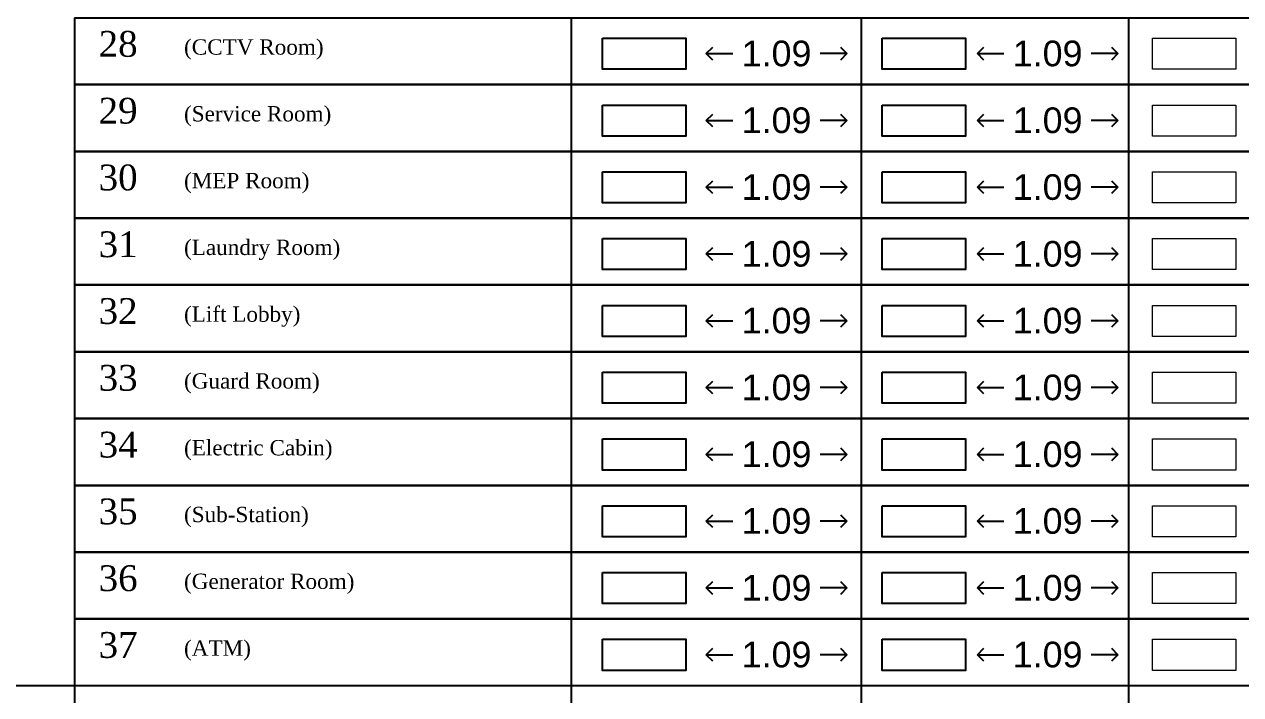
# Model space of a CAD drawing. Header units: millimetres. Extents: x -9481 to -9286, y 28706 to 28853.
# Drawn here: x -9462.12 to -9452.65, y 28755.59 to 28760.81 of the extents above; entities that cross this region are included whole.
import ezdxf

# ---------------------------------------------------------------- set-up
doc = ezdxf.new("R2010")
doc.units = ezdxf.units.MM
doc.header["$PDMODE"] = 34
doc.header["$PDSIZE"] = -15
doc.linetypes.add('CONTINULUS', pattern=[0])
doc.layers.add('BLK_1_FLR_1_REGULAR_ROOM_1', color=7, linetype='Continuous', plot=False)
doc.layers.add('BLK_1_FLR_2_REGULAR_ROOM_1', color=7, linetype='Continuous', lineweight=0)
doc.layers.add('PLAN', color=7, linetype='Continuous', lineweight=40)
doc.styles.add('Arial', font='arial.ttf', dxfattribs={"height": 0.2})
doc.styles.add('MtXpl_Georgia', font='georgiab.ttf')
doc.styles.add('style2', font='arial.ttf', dxfattribs={"height": 0.3})
doc.dimstyles.new('INT DIM', dxfattribs={"dimtxt": 0.3, "dimasz": 0.1, "dimexe": 0.18, "dimexo": 0.0625, "dimgap": 0.09, "dimtad": 0, "dimzin": 0, "dimdsep": 46, "dimtxsty": 'style2', "dimblk": 'OPEN90', "dimcen": 0.09, "dimse1": 1, "dimse2": 1, "dimclrd": 250, "dimclrt": 256, "dimadec": 0, "dimazin": 0, "dimtfac": 1, "dimtofl": 0, "dimtmove": 0, "dimatfit": 3, "dimfxl": 0, "dimtolj": 1, "dimtzin": 0, "dimlwd": -1, "dimarcsym": 0})

# ---------------------------------------------------------------- blocks, each defined once
blk = doc.blocks.new('_Open90')
at = {"layer": 'PLAN', "color": 0, "lineweight": -2}
for p, q in [((0, 0), (-1, 0)), ((-0.5, 0.5), (0, 0)), ((0, 0), (-0.5, -0.5))]:
    blk.add_line(p, q, dxfattribs=at)
blk = doc.blocks.new('*D128')
at = {"layer": 'BLK_1_FLR_1_REGULAR_ROOM_1', "color": 250}
for p, q in [((-9456.709144, 28760.5836), (-9456.601956, 28760.5836)), ((-9455.814168, 28760.5836), (-9455.921356, 28760.5836))]:
    blk.add_line(p, q, dxfattribs=at)
at = {"layer": 'Defpoints', "color": 0}
for p in [(-9456.809144, 28760.703674), (-9455.714168, 28760.703674), (-9455.714168, 28760.5836)]:
    blk.add_point(p, dxfattribs=at)
at = {"layer": 'BLK_1_FLR_1_REGULAR_ROOM_1', "color": 250, "xscale": 0.1, "yscale": 0.1, "zscale": 0.1, "rotation": 180}
blk.add_blockref('_Open90', (-9456.809144, 28760.5836), dxfattribs=at)
at = {"layer": 'BLK_1_FLR_1_REGULAR_ROOM_1', "color": 250, "xscale": 0.1, "yscale": 0.1, "zscale": 0.1}
blk.add_blockref('_Open90', (-9455.714168, 28760.5836), dxfattribs=at)
at = {"layer": 'BLK_1_FLR_1_REGULAR_ROOM_1', "linetype": 'CONTINULUS', "ltscale": 0.05, "insert": (-9456.261656, 28760.5836), "char_height": 0.2, "attachment_point": 5, "style": 'Arial'}
blk.add_mtext('\\A1;1.09', dxfattribs=at)
blk = doc.blocks.new('*D129')
at = {"layer": 'BLK_1_FLR_1_REGULAR_ROOM_1', "color": 250}
for p, q in [((-9454.597308, 28760.5836), (-9454.49012, 28760.5836)), ((-9453.702331, 28760.5836), (-9453.80952, 28760.5836))]:
    blk.add_line(p, q, dxfattribs=at)
at = {"layer": 'Defpoints', "color": 0}
for p in [(-9454.697308, 28760.703674), (-9453.602331, 28760.703674), (-9453.602331, 28760.5836)]:
    blk.add_point(p, dxfattribs=at)
at = {"layer": 'BLK_1_FLR_1_REGULAR_ROOM_1', "color": 250, "xscale": 0.1, "yscale": 0.1, "zscale": 0.1, "rotation": 180}
blk.add_blockref('_Open90', (-9454.697308, 28760.5836), dxfattribs=at)
at = {"layer": 'BLK_1_FLR_1_REGULAR_ROOM_1', "color": 250, "xscale": 0.1, "yscale": 0.1, "zscale": 0.1}
blk.add_blockref('_Open90', (-9453.602331, 28760.5836), dxfattribs=at)
at = {"layer": 'BLK_1_FLR_1_REGULAR_ROOM_1', "linetype": 'CONTINULUS', "ltscale": 0.05, "insert": (-9454.14982, 28760.5836), "char_height": 0.2, "attachment_point": 5, "style": 'Arial'}
blk.add_mtext('\\A1;1.09', dxfattribs=at)
blk = doc.blocks.new('*D135')
at = {"layer": 'BLK_1_FLR_1_REGULAR_ROOM_1', "color": 250}
for p, q in [((-9456.709144, 28760.062953), (-9456.601956, 28760.062953)), ((-9455.814168, 28760.062953), (-9455.921356, 28760.062953))]:
    blk.add_line(p, q, dxfattribs=at)
at = {"layer": 'Defpoints', "color": 0}
for p in [(-9456.809144, 28760.183027), (-9455.714168, 28760.183027), (-9455.714168, 28760.062953)]:
    blk.add_point(p, dxfattribs=at)
at = {"layer": 'BLK_1_FLR_1_REGULAR_ROOM_1', "color": 250, "xscale": 0.1, "yscale": 0.1, "zscale": 0.1, "rotation": 180}
blk.add_blockref('_Open90', (-9456.809144, 28760.062953), dxfattribs=at)
at = {"layer": 'BLK_1_FLR_1_REGULAR_ROOM_1', "color": 250, "xscale": 0.1, "yscale": 0.1, "zscale": 0.1}
blk.add_blockref('_Open90', (-9455.714168, 28760.062953), dxfattribs=at)
at = {"layer": 'BLK_1_FLR_1_REGULAR_ROOM_1', "linetype": 'CONTINULUS', "ltscale": 0.05, "insert": (-9456.261656, 28760.062953), "char_height": 0.2, "attachment_point": 5, "style": 'Arial'}
blk.add_mtext('\\A1;1.09', dxfattribs=at)
blk = doc.blocks.new('*D136')
at = {"layer": 'BLK_1_FLR_1_REGULAR_ROOM_1', "color": 250}
for p, q in [((-9454.597308, 28760.062953), (-9454.49012, 28760.062953)), ((-9453.702331, 28760.062953), (-9453.80952, 28760.062953))]:
    blk.add_line(p, q, dxfattribs=at)
at = {"layer": 'Defpoints', "color": 0}
for p in [(-9454.697308, 28760.183027), (-9453.602331, 28760.183027), (-9453.602331, 28760.062953)]:
    blk.add_point(p, dxfattribs=at)
at = {"layer": 'BLK_1_FLR_1_REGULAR_ROOM_1', "color": 250, "xscale": 0.1, "yscale": 0.1, "zscale": 0.1, "rotation": 180}
blk.add_blockref('_Open90', (-9454.697308, 28760.062953), dxfattribs=at)
at = {"layer": 'BLK_1_FLR_1_REGULAR_ROOM_1', "color": 250, "xscale": 0.1, "yscale": 0.1, "zscale": 0.1}
blk.add_blockref('_Open90', (-9453.602331, 28760.062953), dxfattribs=at)
at = {"layer": 'BLK_1_FLR_1_REGULAR_ROOM_1', "linetype": 'CONTINULUS', "ltscale": 0.05, "insert": (-9454.14982, 28760.062953), "char_height": 0.2, "attachment_point": 5, "style": 'Arial'}
blk.add_mtext('\\A1;1.09', dxfattribs=at)
blk = doc.blocks.new('*D142')
at = {"layer": 'BLK_1_FLR_1_REGULAR_ROOM_1', "color": 250}
for p, q in [((-9456.709144, 28759.542306), (-9456.601956, 28759.542306)), ((-9455.814168, 28759.542306), (-9455.921356, 28759.542306))]:
    blk.add_line(p, q, dxfattribs=at)
at = {"layer": 'Defpoints', "color": 0}
for p in [(-9456.809144, 28759.66238), (-9455.714168, 28759.66238), (-9455.714168, 28759.542306)]:
    blk.add_point(p, dxfattribs=at)
at = {"layer": 'BLK_1_FLR_1_REGULAR_ROOM_1', "color": 250, "xscale": 0.1, "yscale": 0.1, "zscale": 0.1, "rotation": 180}
blk.add_blockref('_Open90', (-9456.809144, 28759.542306), dxfattribs=at)
at = {"layer": 'BLK_1_FLR_1_REGULAR_ROOM_1', "color": 250, "xscale": 0.1, "yscale": 0.1, "zscale": 0.1}
blk.add_blockref('_Open90', (-9455.714168, 28759.542306), dxfattribs=at)
at = {"layer": 'BLK_1_FLR_1_REGULAR_ROOM_1', "linetype": 'CONTINULUS', "ltscale": 0.05, "insert": (-9456.261656, 28759.542306), "char_height": 0.2, "attachment_point": 5, "style": 'Arial'}
blk.add_mtext('\\A1;1.09', dxfattribs=at)
blk = doc.blocks.new('*D143')
at = {"layer": 'BLK_1_FLR_1_REGULAR_ROOM_1', "color": 250}
for p, q in [((-9454.597308, 28759.542306), (-9454.49012, 28759.542306)), ((-9453.702331, 28759.542306), (-9453.80952, 28759.542306))]:
    blk.add_line(p, q, dxfattribs=at)
at = {"layer": 'Defpoints', "color": 0}
for p in [(-9454.697308, 28759.66238), (-9453.602331, 28759.66238), (-9453.602331, 28759.542306)]:
    blk.add_point(p, dxfattribs=at)
at = {"layer": 'BLK_1_FLR_1_REGULAR_ROOM_1', "color": 250, "xscale": 0.1, "yscale": 0.1, "zscale": 0.1, "rotation": 180}
blk.add_blockref('_Open90', (-9454.697308, 28759.542306), dxfattribs=at)
at = {"layer": 'BLK_1_FLR_1_REGULAR_ROOM_1', "color": 250, "xscale": 0.1, "yscale": 0.1, "zscale": 0.1}
blk.add_blockref('_Open90', (-9453.602331, 28759.542306), dxfattribs=at)
at = {"layer": 'BLK_1_FLR_1_REGULAR_ROOM_1', "linetype": 'CONTINULUS', "ltscale": 0.05, "insert": (-9454.14982, 28759.542306), "char_height": 0.2, "attachment_point": 5, "style": 'Arial'}
blk.add_mtext('\\A1;1.09', dxfattribs=at)
blk = doc.blocks.new('*D149')
at = {"layer": 'BLK_1_FLR_1_REGULAR_ROOM_1', "color": 250}
for p, q in [((-9456.709144, 28759.021659), (-9456.601956, 28759.021659)), ((-9455.814168, 28759.021659), (-9455.921356, 28759.021659))]:
    blk.add_line(p, q, dxfattribs=at)
at = {"layer": 'Defpoints', "color": 0}
for p in [(-9456.809144, 28759.141734), (-9455.714168, 28759.141734), (-9455.714168, 28759.021659)]:
    blk.add_point(p, dxfattribs=at)
at = {"layer": 'BLK_1_FLR_1_REGULAR_ROOM_1', "color": 250, "xscale": 0.1, "yscale": 0.1, "zscale": 0.1, "rotation": 180}
blk.add_blockref('_Open90', (-9456.809144, 28759.021659), dxfattribs=at)
at = {"layer": 'BLK_1_FLR_1_REGULAR_ROOM_1', "color": 250, "xscale": 0.1, "yscale": 0.1, "zscale": 0.1}
blk.add_blockref('_Open90', (-9455.714168, 28759.021659), dxfattribs=at)
at = {"layer": 'BLK_1_FLR_1_REGULAR_ROOM_1', "linetype": 'CONTINULUS', "ltscale": 0.05, "insert": (-9456.261656, 28759.021659), "char_height": 0.2, "attachment_point": 5, "style": 'Arial'}
blk.add_mtext('\\A1;1.09', dxfattribs=at)
blk = doc.blocks.new('*D150')
at = {"layer": 'BLK_1_FLR_1_REGULAR_ROOM_1', "color": 250}
for p, q in [((-9454.597308, 28759.021659), (-9454.49012, 28759.021659)), ((-9453.702331, 28759.021659), (-9453.80952, 28759.021659))]:
    blk.add_line(p, q, dxfattribs=at)
at = {"layer": 'Defpoints', "color": 0}
for p in [(-9454.697308, 28759.141734), (-9453.602331, 28759.141734), (-9453.602331, 28759.021659)]:
    blk.add_point(p, dxfattribs=at)
at = {"layer": 'BLK_1_FLR_1_REGULAR_ROOM_1', "color": 250, "xscale": 0.1, "yscale": 0.1, "zscale": 0.1, "rotation": 180}
blk.add_blockref('_Open90', (-9454.697308, 28759.021659), dxfattribs=at)
at = {"layer": 'BLK_1_FLR_1_REGULAR_ROOM_1', "color": 250, "xscale": 0.1, "yscale": 0.1, "zscale": 0.1}
blk.add_blockref('_Open90', (-9453.602331, 28759.021659), dxfattribs=at)
at = {"layer": 'BLK_1_FLR_1_REGULAR_ROOM_1', "linetype": 'CONTINULUS', "ltscale": 0.05, "insert": (-9454.14982, 28759.021659), "char_height": 0.2, "attachment_point": 5, "style": 'Arial'}
blk.add_mtext('\\A1;1.09', dxfattribs=at)
blk = doc.blocks.new('*D156')
at = {"layer": 'BLK_1_FLR_1_REGULAR_ROOM_1', "color": 250}
for p, q in [((-9456.709144, 28758.501012), (-9456.601956, 28758.501012)), ((-9455.814168, 28758.501012), (-9455.921356, 28758.501012))]:
    blk.add_line(p, q, dxfattribs=at)
at = {"layer": 'Defpoints', "color": 0}
for p in [(-9456.809144, 28758.621087), (-9455.714168, 28758.621087), (-9455.714168, 28758.501012)]:
    blk.add_point(p, dxfattribs=at)
at = {"layer": 'BLK_1_FLR_1_REGULAR_ROOM_1', "color": 250, "xscale": 0.1, "yscale": 0.1, "zscale": 0.1, "rotation": 180}
blk.add_blockref('_Open90', (-9456.809144, 28758.501012), dxfattribs=at)
at = {"layer": 'BLK_1_FLR_1_REGULAR_ROOM_1', "color": 250, "xscale": 0.1, "yscale": 0.1, "zscale": 0.1}
blk.add_blockref('_Open90', (-9455.714168, 28758.501012), dxfattribs=at)
at = {"layer": 'BLK_1_FLR_1_REGULAR_ROOM_1', "linetype": 'CONTINULUS', "ltscale": 0.05, "insert": (-9456.261656, 28758.501012), "char_height": 0.2, "attachment_point": 5, "style": 'Arial'}
blk.add_mtext('\\A1;1.09', dxfattribs=at)
blk = doc.blocks.new('*D157')
at = {"layer": 'BLK_1_FLR_1_REGULAR_ROOM_1', "color": 250}
for p, q in [((-9454.597308, 28758.501012), (-9454.49012, 28758.501012)), ((-9453.702331, 28758.501012), (-9453.80952, 28758.501012))]:
    blk.add_line(p, q, dxfattribs=at)
at = {"layer": 'Defpoints', "color": 0}
for p in [(-9454.697308, 28758.621087), (-9453.602331, 28758.621087), (-9453.602331, 28758.501012)]:
    blk.add_point(p, dxfattribs=at)
at = {"layer": 'BLK_1_FLR_1_REGULAR_ROOM_1', "color": 250, "xscale": 0.1, "yscale": 0.1, "zscale": 0.1, "rotation": 180}
blk.add_blockref('_Open90', (-9454.697308, 28758.501012), dxfattribs=at)
at = {"layer": 'BLK_1_FLR_1_REGULAR_ROOM_1', "color": 250, "xscale": 0.1, "yscale": 0.1, "zscale": 0.1}
blk.add_blockref('_Open90', (-9453.602331, 28758.501012), dxfattribs=at)
at = {"layer": 'BLK_1_FLR_1_REGULAR_ROOM_1', "linetype": 'CONTINULUS', "ltscale": 0.05, "insert": (-9454.14982, 28758.501012), "char_height": 0.2, "attachment_point": 5, "style": 'Arial'}
blk.add_mtext('\\A1;1.09', dxfattribs=at)
blk = doc.blocks.new('*D163')
at = {"layer": 'BLK_1_FLR_1_REGULAR_ROOM_1', "color": 250}
for p, q in [((-9456.709144, 28757.980365), (-9456.601956, 28757.980365)), ((-9455.814168, 28757.980365), (-9455.921356, 28757.980365))]:
    blk.add_line(p, q, dxfattribs=at)
at = {"layer": 'Defpoints', "color": 0}
for p in [(-9456.809144, 28758.10044), (-9455.714168, 28758.10044), (-9455.714168, 28757.980365)]:
    blk.add_point(p, dxfattribs=at)
at = {"layer": 'BLK_1_FLR_1_REGULAR_ROOM_1', "color": 250, "xscale": 0.1, "yscale": 0.1, "zscale": 0.1, "rotation": 180}
blk.add_blockref('_Open90', (-9456.809144, 28757.980365), dxfattribs=at)
at = {"layer": 'BLK_1_FLR_1_REGULAR_ROOM_1', "color": 250, "xscale": 0.1, "yscale": 0.1, "zscale": 0.1}
blk.add_blockref('_Open90', (-9455.714168, 28757.980365), dxfattribs=at)
at = {"layer": 'BLK_1_FLR_1_REGULAR_ROOM_1', "linetype": 'CONTINULUS', "ltscale": 0.05, "insert": (-9456.261656, 28757.980365), "char_height": 0.2, "attachment_point": 5, "style": 'Arial'}
blk.add_mtext('\\A1;1.09', dxfattribs=at)
blk = doc.blocks.new('*D164')
at = {"layer": 'BLK_1_FLR_1_REGULAR_ROOM_1', "color": 250}
for p, q in [((-9454.597308, 28757.980365), (-9454.49012, 28757.980365)), ((-9453.702331, 28757.980365), (-9453.80952, 28757.980365))]:
    blk.add_line(p, q, dxfattribs=at)
at = {"layer": 'Defpoints', "color": 0}
for p in [(-9454.697308, 28758.10044), (-9453.602331, 28758.10044), (-9453.602331, 28757.980365)]:
    blk.add_point(p, dxfattribs=at)
at = {"layer": 'BLK_1_FLR_1_REGULAR_ROOM_1', "color": 250, "xscale": 0.1, "yscale": 0.1, "zscale": 0.1, "rotation": 180}
blk.add_blockref('_Open90', (-9454.697308, 28757.980365), dxfattribs=at)
at = {"layer": 'BLK_1_FLR_1_REGULAR_ROOM_1', "color": 250, "xscale": 0.1, "yscale": 0.1, "zscale": 0.1}
blk.add_blockref('_Open90', (-9453.602331, 28757.980365), dxfattribs=at)
at = {"layer": 'BLK_1_FLR_1_REGULAR_ROOM_1', "linetype": 'CONTINULUS', "ltscale": 0.05, "insert": (-9454.14982, 28757.980365), "char_height": 0.2, "attachment_point": 5, "style": 'Arial'}
blk.add_mtext('\\A1;1.09', dxfattribs=at)
blk = doc.blocks.new('*D170')
at = {"layer": 'BLK_1_FLR_1_REGULAR_ROOM_1', "color": 250}
for p, q in [((-9456.709144, 28757.459718), (-9456.601956, 28757.459718)), ((-9455.814168, 28757.459718), (-9455.921356, 28757.459718))]:
    blk.add_line(p, q, dxfattribs=at)
at = {"layer": 'Defpoints', "color": 0}
for p in [(-9456.809144, 28757.579793), (-9455.714168, 28757.579793), (-9455.714168, 28757.459718)]:
    blk.add_point(p, dxfattribs=at)
at = {"layer": 'BLK_1_FLR_1_REGULAR_ROOM_1', "color": 250, "xscale": 0.1, "yscale": 0.1, "zscale": 0.1, "rotation": 180}
blk.add_blockref('_Open90', (-9456.809144, 28757.459718), dxfattribs=at)
at = {"layer": 'BLK_1_FLR_1_REGULAR_ROOM_1', "color": 250, "xscale": 0.1, "yscale": 0.1, "zscale": 0.1}
blk.add_blockref('_Open90', (-9455.714168, 28757.459718), dxfattribs=at)
at = {"layer": 'BLK_1_FLR_1_REGULAR_ROOM_1', "linetype": 'CONTINULUS', "ltscale": 0.05, "insert": (-9456.261656, 28757.459718), "char_height": 0.2, "attachment_point": 5, "style": 'Arial'}
blk.add_mtext('\\A1;1.09', dxfattribs=at)
blk = doc.blocks.new('*D171')
at = {"layer": 'BLK_1_FLR_1_REGULAR_ROOM_1', "color": 250}
for p, q in [((-9454.597308, 28757.459718), (-9454.49012, 28757.459718)), ((-9453.702331, 28757.459718), (-9453.80952, 28757.459718))]:
    blk.add_line(p, q, dxfattribs=at)
at = {"layer": 'Defpoints', "color": 0}
for p in [(-9454.697308, 28757.579793), (-9453.602331, 28757.579793), (-9453.602331, 28757.459718)]:
    blk.add_point(p, dxfattribs=at)
at = {"layer": 'BLK_1_FLR_1_REGULAR_ROOM_1', "color": 250, "xscale": 0.1, "yscale": 0.1, "zscale": 0.1, "rotation": 180}
blk.add_blockref('_Open90', (-9454.697308, 28757.459718), dxfattribs=at)
at = {"layer": 'BLK_1_FLR_1_REGULAR_ROOM_1', "color": 250, "xscale": 0.1, "yscale": 0.1, "zscale": 0.1}
blk.add_blockref('_Open90', (-9453.602331, 28757.459718), dxfattribs=at)
at = {"layer": 'BLK_1_FLR_1_REGULAR_ROOM_1', "linetype": 'CONTINULUS', "ltscale": 0.05, "insert": (-9454.14982, 28757.459718), "char_height": 0.2, "attachment_point": 5, "style": 'Arial'}
blk.add_mtext('\\A1;1.09', dxfattribs=at)
blk = doc.blocks.new('*D177')
at = {"layer": 'BLK_1_FLR_1_REGULAR_ROOM_1', "color": 250}
for p, q in [((-9456.709144, 28756.939071), (-9456.601956, 28756.939071)), ((-9455.814168, 28756.939071), (-9455.921356, 28756.939071))]:
    blk.add_line(p, q, dxfattribs=at)
at = {"layer": 'Defpoints', "color": 0}
for p in [(-9456.809144, 28757.059146), (-9455.714168, 28757.059146), (-9455.714168, 28756.939071)]:
    blk.add_point(p, dxfattribs=at)
at = {"layer": 'BLK_1_FLR_1_REGULAR_ROOM_1', "color": 250, "xscale": 0.1, "yscale": 0.1, "zscale": 0.1, "rotation": 180}
blk.add_blockref('_Open90', (-9456.809144, 28756.939071), dxfattribs=at)
at = {"layer": 'BLK_1_FLR_1_REGULAR_ROOM_1', "color": 250, "xscale": 0.1, "yscale": 0.1, "zscale": 0.1}
blk.add_blockref('_Open90', (-9455.714168, 28756.939071), dxfattribs=at)
at = {"layer": 'BLK_1_FLR_1_REGULAR_ROOM_1', "linetype": 'CONTINULUS', "ltscale": 0.05, "insert": (-9456.261656, 28756.939071), "char_height": 0.2, "attachment_point": 5, "style": 'Arial'}
blk.add_mtext('\\A1;1.09', dxfattribs=at)
blk = doc.blocks.new('*D178')
at = {"layer": 'BLK_1_FLR_1_REGULAR_ROOM_1', "color": 250}
for p, q in [((-9454.597308, 28756.939071), (-9454.49012, 28756.939071)), ((-9453.702331, 28756.939071), (-9453.80952, 28756.939071))]:
    blk.add_line(p, q, dxfattribs=at)
at = {"layer": 'Defpoints', "color": 0}
for p in [(-9454.697308, 28757.059146), (-9453.602331, 28757.059146), (-9453.602331, 28756.939071)]:
    blk.add_point(p, dxfattribs=at)
at = {"layer": 'BLK_1_FLR_1_REGULAR_ROOM_1', "color": 250, "xscale": 0.1, "yscale": 0.1, "zscale": 0.1, "rotation": 180}
blk.add_blockref('_Open90', (-9454.697308, 28756.939071), dxfattribs=at)
at = {"layer": 'BLK_1_FLR_1_REGULAR_ROOM_1', "color": 250, "xscale": 0.1, "yscale": 0.1, "zscale": 0.1}
blk.add_blockref('_Open90', (-9453.602331, 28756.939071), dxfattribs=at)
at = {"layer": 'BLK_1_FLR_1_REGULAR_ROOM_1', "linetype": 'CONTINULUS', "ltscale": 0.05, "insert": (-9454.14982, 28756.939071), "char_height": 0.2, "attachment_point": 5, "style": 'Arial'}
blk.add_mtext('\\A1;1.09', dxfattribs=at)
blk = doc.blocks.new('*D184')
at = {"layer": 'BLK_1_FLR_1_REGULAR_ROOM_1', "color": 250}
for p, q in [((-9456.709144, 28756.418424), (-9456.601956, 28756.418424)), ((-9455.814168, 28756.418424), (-9455.921356, 28756.418424))]:
    blk.add_line(p, q, dxfattribs=at)
at = {"layer": 'Defpoints', "color": 0}
for p in [(-9456.809144, 28756.538499), (-9455.714168, 28756.538499), (-9455.714168, 28756.418424)]:
    blk.add_point(p, dxfattribs=at)
at = {"layer": 'BLK_1_FLR_1_REGULAR_ROOM_1', "color": 250, "xscale": 0.1, "yscale": 0.1, "zscale": 0.1, "rotation": 180}
blk.add_blockref('_Open90', (-9456.809144, 28756.418424), dxfattribs=at)
at = {"layer": 'BLK_1_FLR_1_REGULAR_ROOM_1', "color": 250, "xscale": 0.1, "yscale": 0.1, "zscale": 0.1}
blk.add_blockref('_Open90', (-9455.714168, 28756.418424), dxfattribs=at)
at = {"layer": 'BLK_1_FLR_1_REGULAR_ROOM_1', "linetype": 'CONTINULUS', "ltscale": 0.05, "insert": (-9456.261656, 28756.418424), "char_height": 0.2, "attachment_point": 5, "style": 'Arial'}
blk.add_mtext('\\A1;1.09', dxfattribs=at)
blk = doc.blocks.new('*D185')
at = {"layer": 'BLK_1_FLR_1_REGULAR_ROOM_1', "color": 250}
for p, q in [((-9454.597308, 28756.418424), (-9454.49012, 28756.418424)), ((-9453.702331, 28756.418424), (-9453.80952, 28756.418424))]:
    blk.add_line(p, q, dxfattribs=at)
at = {"layer": 'Defpoints', "color": 0}
for p in [(-9454.697308, 28756.538499), (-9453.602331, 28756.538499), (-9453.602331, 28756.418424)]:
    blk.add_point(p, dxfattribs=at)
at = {"layer": 'BLK_1_FLR_1_REGULAR_ROOM_1', "color": 250, "xscale": 0.1, "yscale": 0.1, "zscale": 0.1, "rotation": 180}
blk.add_blockref('_Open90', (-9454.697308, 28756.418424), dxfattribs=at)
at = {"layer": 'BLK_1_FLR_1_REGULAR_ROOM_1', "color": 250, "xscale": 0.1, "yscale": 0.1, "zscale": 0.1}
blk.add_blockref('_Open90', (-9453.602331, 28756.418424), dxfattribs=at)
at = {"layer": 'BLK_1_FLR_1_REGULAR_ROOM_1', "linetype": 'CONTINULUS', "ltscale": 0.05, "insert": (-9454.14982, 28756.418424), "char_height": 0.2, "attachment_point": 5, "style": 'Arial'}
blk.add_mtext('\\A1;1.09', dxfattribs=at)
blk = doc.blocks.new('*D191')
at = {"layer": 'BLK_1_FLR_1_REGULAR_ROOM_1', "color": 250}
for p, q in [((-9456.709144, 28755.897777), (-9456.601956, 28755.897777)), ((-9455.814168, 28755.897777), (-9455.921356, 28755.897777))]:
    blk.add_line(p, q, dxfattribs=at)
at = {"layer": 'Defpoints', "color": 0}
for p in [(-9456.809144, 28756.017852), (-9455.714168, 28756.017852), (-9455.714168, 28755.897777)]:
    blk.add_point(p, dxfattribs=at)
at = {"layer": 'BLK_1_FLR_1_REGULAR_ROOM_1', "color": 250, "xscale": 0.1, "yscale": 0.1, "zscale": 0.1, "rotation": 180}
blk.add_blockref('_Open90', (-9456.809144, 28755.897777), dxfattribs=at)
at = {"layer": 'BLK_1_FLR_1_REGULAR_ROOM_1', "color": 250, "xscale": 0.1, "yscale": 0.1, "zscale": 0.1}
blk.add_blockref('_Open90', (-9455.714168, 28755.897777), dxfattribs=at)
at = {"layer": 'BLK_1_FLR_1_REGULAR_ROOM_1', "linetype": 'CONTINULUS', "ltscale": 0.05, "insert": (-9456.261656, 28755.897777), "char_height": 0.2, "attachment_point": 5, "style": 'Arial'}
blk.add_mtext('\\A1;1.09', dxfattribs=at)
blk = doc.blocks.new('*D192')
at = {"layer": 'BLK_1_FLR_1_REGULAR_ROOM_1', "color": 250}
for p, q in [((-9454.597308, 28755.897777), (-9454.49012, 28755.897777)), ((-9453.702331, 28755.897777), (-9453.80952, 28755.897777))]:
    blk.add_line(p, q, dxfattribs=at)
at = {"layer": 'Defpoints', "color": 0}
for p in [(-9454.697308, 28756.017852), (-9453.602331, 28756.017852), (-9453.602331, 28755.897777)]:
    blk.add_point(p, dxfattribs=at)
at = {"layer": 'BLK_1_FLR_1_REGULAR_ROOM_1', "color": 250, "xscale": 0.1, "yscale": 0.1, "zscale": 0.1, "rotation": 180}
blk.add_blockref('_Open90', (-9454.697308, 28755.897777), dxfattribs=at)
at = {"layer": 'BLK_1_FLR_1_REGULAR_ROOM_1', "color": 250, "xscale": 0.1, "yscale": 0.1, "zscale": 0.1}
blk.add_blockref('_Open90', (-9453.602331, 28755.897777), dxfattribs=at)
at = {"layer": 'BLK_1_FLR_1_REGULAR_ROOM_1', "linetype": 'CONTINULUS', "ltscale": 0.05, "insert": (-9454.14982, 28755.897777), "char_height": 0.2, "attachment_point": 5, "style": 'Arial'}
blk.add_mtext('\\A1;1.09', dxfattribs=at)

msp = doc.modelspace()

# ---------------------------------------------------------------- linework, layer by layer
for p, q in [((-9461.731845, 28760.862582), (-9461.731845, 28760.340432)), ((-9457.862239, 28760.862582), (-9457.862239, 28760.341935)), ((-9455.60159, 28760.862582), (-9455.60159, 28760.341935)), ((-9453.52083, 28760.862582), (-9453.52083, 28760.341935)), ((-9461.731845, 28760.341935), (-9461.731845, 28759.819785)), ((-9457.862239, 28760.341935), (-9457.862239, 28759.821288)), ((-9455.60159, 28760.341935), (-9455.60159, 28759.821288)), ((-9453.52083, 28760.341935), (-9453.52083, 28759.821288)), ((-9461.731845, 28759.821288), (-9461.731845, 28759.299138)), ((-9457.862239, 28759.821288), (-9457.862239, 28759.300641)), ((-9455.60159, 28759.821288), (-9455.60159, 28759.300641)), ((-9453.52083, 28759.821288), (-9453.52083, 28759.300641)), ((-9461.731845, 28759.300641), (-9461.731845, 28758.778491)), ((-9457.862239, 28759.300641), (-9457.862239, 28758.779994)), ((-9455.60159, 28759.300641), (-9455.60159, 28758.779994)), ((-9453.52083, 28759.300641), (-9453.52083, 28758.779994)), ((-9461.731845, 28758.779994), (-9461.731845, 28758.257844)), ((-9457.862239, 28758.779994), (-9457.862239, 28758.259347)), ((-9455.60159, 28758.779994), (-9455.60159, 28758.259347)), ((-9453.52083, 28758.779994), (-9453.52083, 28758.259347)), ((-9461.731845, 28758.259347), (-9461.731845, 28757.737197)), ((-9457.862239, 28758.259347), (-9457.862239, 28757.7387)), ((-9455.60159, 28758.259347), (-9455.60159, 28757.7387)), ((-9453.52083, 28758.259347), (-9453.52083, 28757.7387)), ((-9461.731845, 28757.7387), (-9461.731845, 28757.21655)), ((-9457.862239, 28757.7387), (-9457.862239, 28757.218053)), ((-9455.60159, 28757.7387), (-9455.60159, 28757.218053)), ((-9453.52083, 28757.7387), (-9453.52083, 28757.218053)), ((-9461.731845, 28757.218053), (-9461.731845, 28756.695903)), ((-9457.862239, 28757.218053), (-9457.862239, 28756.697407)), ((-9455.60159, 28757.218053), (-9455.60159, 28756.697407)), ((-9453.52083, 28757.218053), (-9453.52083, 28756.697407)), ((-9461.731845, 28756.697407), (-9461.731845, 28756.175256)), ((-9457.862239, 28756.697407), (-9457.862239, 28756.17676)), ((-9455.60159, 28756.697407), (-9455.60159, 28756.17676)), ((-9453.52083, 28756.697407), (-9453.52083, 28756.17676)), ((-9461.731845, 28756.17676), (-9461.731845, 28755.654609)), ((-9461.731845, 28756.175256), (-9461.731845, 28755.653106)), ((-9461.731845, 28756.175256), (-9461.731845, 28753.570518)), ((-9457.862239, 28756.17676), (-9457.862239, 28755.656113)), ((-9457.862239, 28756.175256), (-9457.862239, 28755.654609)), ((-9457.862239, 28756.175256), (-9457.862239, 28753.570518)), ((-9455.60159, 28756.17676), (-9455.60159, 28755.656113)), ((-9455.60159, 28756.175256), (-9455.60159, 28755.654609)), ((-9455.60159, 28756.175256), (-9455.60159, 28753.570518)), ((-9453.52083, 28756.17676), (-9453.52083, 28755.656113)), ((-9453.52083, 28756.175256), (-9453.52083, 28755.654609)), ((-9453.52083, 28756.175256), (-9453.52083, 28753.570518))]:
    msp.add_line(p, q)
for points in [[(-9461.731845, 28760.862582), (-9442.229952, 28760.862582), (-9442.229952, 28760.341935), (-9461.731845, 28760.341935)], [(-9461.731845, 28760.341935), (-9442.229952, 28760.341935), (-9442.229952, 28759.821288), (-9461.731845, 28759.821288)], [(-9461.731845, 28759.821288), (-9442.229952, 28759.821288), (-9442.229952, 28759.300641), (-9461.731845, 28759.300641)], [(-9461.731845, 28759.300641), (-9442.229952, 28759.300641), (-9442.229952, 28758.779994), (-9461.731845, 28758.779994)], [(-9461.731845, 28758.779994), (-9442.229952, 28758.779994), (-9442.229952, 28758.259347), (-9461.731845, 28758.259347)], [(-9461.731845, 28758.259347), (-9442.229952, 28758.259347), (-9442.229952, 28757.7387), (-9461.731845, 28757.7387)], [(-9461.731845, 28757.7387), (-9442.229952, 28757.7387), (-9442.229952, 28757.218053), (-9461.731845, 28757.218053)], [(-9461.731845, 28757.218053), (-9442.229952, 28757.218053), (-9442.229952, 28756.697407), (-9461.731845, 28756.697407)], [(-9461.731845, 28756.697407), (-9442.229952, 28756.697407), (-9442.229952, 28756.17676), (-9461.731845, 28756.17676)], [(-9461.731845, 28756.17676), (-9442.229952, 28756.17676), (-9442.229952, 28755.656113), (-9481.2579, 28755.656113)]]:
    msp.add_lwpolyline(points)
at = {"layer": 'BLK_1_FLR_1_REGULAR_ROOM_1', "color": 28}
for points in [[(-9457.618919, 28760.703674), (-9456.969738, 28760.703674), (-9456.969738, 28760.461525), (-9457.618919, 28760.461525)], [(-9455.438089, 28760.703674), (-9454.788908, 28760.703674), (-9454.788908, 28760.461525), (-9455.438089, 28760.461525)]]:
    msp.add_lwpolyline(points, close=True, dxfattribs=at)
at = {"layer": 'BLK_1_FLR_1_REGULAR_ROOM_1', "color": 29}
for points in [[(-9457.618919, 28760.183027), (-9456.969738, 28760.183027), (-9456.969738, 28759.940878), (-9457.618919, 28759.940878)], [(-9455.438089, 28760.183027), (-9454.788908, 28760.183027), (-9454.788908, 28759.940878), (-9455.438089, 28759.940878)]]:
    msp.add_lwpolyline(points, close=True, dxfattribs=at)
at = {"layer": 'BLK_1_FLR_1_REGULAR_ROOM_1', "color": 30}
for points in [[(-9457.618919, 28759.66238), (-9456.969738, 28759.66238), (-9456.969738, 28759.420231), (-9457.618919, 28759.420231)], [(-9455.438089, 28759.66238), (-9454.788908, 28759.66238), (-9454.788908, 28759.420231), (-9455.438089, 28759.420231)]]:
    msp.add_lwpolyline(points, close=True, dxfattribs=at)
at = {"layer": 'BLK_1_FLR_1_REGULAR_ROOM_1', "color": 31}
for points in [[(-9457.618919, 28759.141734), (-9456.969738, 28759.141734), (-9456.969738, 28758.899584), (-9457.618919, 28758.899584)], [(-9455.438089, 28759.141734), (-9454.788908, 28759.141734), (-9454.788908, 28758.899584), (-9455.438089, 28758.899584)]]:
    msp.add_lwpolyline(points, close=True, dxfattribs=at)
at = {"layer": 'BLK_1_FLR_1_REGULAR_ROOM_1', "color": 32}
for points in [[(-9457.618919, 28758.621087), (-9456.969738, 28758.621087), (-9456.969738, 28758.378937), (-9457.618919, 28758.378937)], [(-9455.438089, 28758.621087), (-9454.788908, 28758.621087), (-9454.788908, 28758.378937), (-9455.438089, 28758.378937)]]:
    msp.add_lwpolyline(points, close=True, dxfattribs=at)
at = {"layer": 'BLK_1_FLR_1_REGULAR_ROOM_1', "color": 33}
for points in [[(-9457.618919, 28758.10044), (-9456.969738, 28758.10044), (-9456.969738, 28757.858291), (-9457.618919, 28757.858291)], [(-9455.438089, 28758.10044), (-9454.788908, 28758.10044), (-9454.788908, 28757.858291), (-9455.438089, 28757.858291)]]:
    msp.add_lwpolyline(points, close=True, dxfattribs=at)
at = {"layer": 'BLK_1_FLR_1_REGULAR_ROOM_1', "color": 34}
for points in [[(-9457.618919, 28757.579793), (-9456.969738, 28757.579793), (-9456.969738, 28757.337644), (-9457.618919, 28757.337644)], [(-9455.438089, 28757.579793), (-9454.788908, 28757.579793), (-9454.788908, 28757.337644), (-9455.438089, 28757.337644)]]:
    msp.add_lwpolyline(points, close=True, dxfattribs=at)
at = {"layer": 'BLK_1_FLR_1_REGULAR_ROOM_1', "color": 35}
for points in [[(-9457.618919, 28757.059146), (-9456.969738, 28757.059146), (-9456.969738, 28756.816997), (-9457.618919, 28756.816997)], [(-9455.438089, 28757.059146), (-9454.788908, 28757.059146), (-9454.788908, 28756.816997), (-9455.438089, 28756.816997)]]:
    msp.add_lwpolyline(points, close=True, dxfattribs=at)
at = {"layer": 'BLK_1_FLR_1_REGULAR_ROOM_1', "color": 36}
for points in [[(-9457.618919, 28756.538499), (-9456.969738, 28756.538499), (-9456.969738, 28756.29635), (-9457.618919, 28756.29635)], [(-9455.438089, 28756.538499), (-9454.788908, 28756.538499), (-9454.788908, 28756.29635), (-9455.438089, 28756.29635)]]:
    msp.add_lwpolyline(points, close=True, dxfattribs=at)
at = {"layer": 'BLK_1_FLR_1_REGULAR_ROOM_1', "color": 37}
for points in [[(-9457.618919, 28756.017852), (-9456.969738, 28756.017852), (-9456.969738, 28755.775703), (-9457.618919, 28755.775703)], [(-9455.438089, 28756.017852), (-9454.788908, 28756.017852), (-9454.788908, 28755.775703), (-9455.438089, 28755.775703)]]:
    msp.add_lwpolyline(points, close=True, dxfattribs=at)
at = {"layer": 'BLK_1_FLR_2_REGULAR_ROOM_1', "color": 28}
msp.add_lwpolyline([(-9453.331628, 28760.703674), (-9452.682447, 28760.703674), (-9452.682447, 28760.461525), (-9453.331628, 28760.461525)], close=True, dxfattribs=at)
at = {"layer": 'BLK_1_FLR_2_REGULAR_ROOM_1', "color": 29}
msp.add_lwpolyline([(-9453.331628, 28760.183027), (-9452.682447, 28760.183027), (-9452.682447, 28759.940878), (-9453.331628, 28759.940878)], close=True, dxfattribs=at)
at = {"layer": 'BLK_1_FLR_2_REGULAR_ROOM_1', "color": 30}
msp.add_lwpolyline([(-9453.331628, 28759.66238), (-9452.682447, 28759.66238), (-9452.682447, 28759.420231), (-9453.331628, 28759.420231)], close=True, dxfattribs=at)
at = {"layer": 'BLK_1_FLR_2_REGULAR_ROOM_1', "color": 31}
msp.add_lwpolyline([(-9453.331628, 28759.141734), (-9452.682447, 28759.141734), (-9452.682447, 28758.899584), (-9453.331628, 28758.899584)], close=True, dxfattribs=at)
at = {"layer": 'BLK_1_FLR_2_REGULAR_ROOM_1', "color": 32}
msp.add_lwpolyline([(-9453.331628, 28758.621087), (-9452.682447, 28758.621087), (-9452.682447, 28758.378937), (-9453.331628, 28758.378937)], close=True, dxfattribs=at)
at = {"layer": 'BLK_1_FLR_2_REGULAR_ROOM_1', "color": 33}
msp.add_lwpolyline([(-9453.331628, 28758.10044), (-9452.682447, 28758.10044), (-9452.682447, 28757.858291), (-9453.331628, 28757.858291)], close=True, dxfattribs=at)
at = {"layer": 'BLK_1_FLR_2_REGULAR_ROOM_1', "color": 34}
msp.add_lwpolyline([(-9453.331628, 28757.579793), (-9452.682447, 28757.579793), (-9452.682447, 28757.337644), (-9453.331628, 28757.337644)], close=True, dxfattribs=at)
at = {"layer": 'BLK_1_FLR_2_REGULAR_ROOM_1', "color": 35}
msp.add_lwpolyline([(-9453.331628, 28757.059146), (-9452.682447, 28757.059146), (-9452.682447, 28756.816997), (-9453.331628, 28756.816997)], close=True, dxfattribs=at)
at = {"layer": 'BLK_1_FLR_2_REGULAR_ROOM_1', "color": 36}
msp.add_lwpolyline([(-9453.331628, 28756.538499), (-9452.682447, 28756.538499), (-9452.682447, 28756.29635), (-9453.331628, 28756.29635)], close=True, dxfattribs=at)
at = {"layer": 'BLK_1_FLR_2_REGULAR_ROOM_1', "color": 37}
msp.add_lwpolyline([(-9453.331628, 28756.017852), (-9452.682447, 28756.017852), (-9452.682447, 28755.775703), (-9453.331628, 28755.775703)], close=True, dxfattribs=at)

# ---------------------------------------------------------------- texts
at = {"linetype": 'CONTINULUS', "style": 'MtXpl_Georgia'}
for s, height, p in [('28', 0.201222, (-9461.543382, 28760.559066)), ('(CCTV Room)', 0.119406, (-9460.877842, 28760.575745)), ('29', 0.201222, (-9461.543382, 28760.038419)), ('(Service Room)', 0.119406, (-9460.877842, 28760.055098)), ('30', 0.201222, (-9461.543382, 28759.517772)), ('(MEP Room)', 0.119406, (-9460.877842, 28759.534451)), ('31', 0.201222, (-9461.543382, 28758.997125)), ('(Laundry Room)', 0.119406, (-9460.877842, 28759.013804)), ('32', 0.201222, (-9461.543382, 28758.476479)), ('(Lift Lobby)', 0.119406, (-9460.877842, 28758.493157)), ('33', 0.201222, (-9461.543382, 28757.955832)), ('(Guard Room)', 0.119406, (-9460.877842, 28757.97251)), ('34', 0.201222, (-9461.543382, 28757.435185)), ('(Electric Cabin)', 0.119406, (-9460.877842, 28757.451863)), ('35', 0.201222, (-9461.543382, 28756.914538)), ('(Sub-Station)', 0.119406, (-9460.877842, 28756.931216)), ('36', 0.201222, (-9461.543382, 28756.393891)), ('(Generator Room)', 0.119406, (-9460.877842, 28756.410569)), ('37', 0.201222, (-9461.543382, 28755.873244)), ('(ATM)', 0.119406, (-9460.877842, 28755.889923))]:
    msp.add_text(s, height=height, dxfattribs=at).set_placement(p)

# ---------------------------------------------------------------- dimensions: what is measured, and where the dimension line sits
at = {"layer": 'BLK_1_FLR_1_REGULAR_ROOM_1', "color": 28}
for base, p1, p2, picture, middle in [((-9455.714168, 28760.5836), (-9456.809144, 28760.703674), (-9455.714168, 28760.703674), '*D128', (-9456.261656, 28760.5836)), ((-9453.602331, 28760.5836), (-9454.697308, 28760.703674), (-9453.602331, 28760.703674), '*D129', (-9454.14982, 28760.5836))]:
    dim = msp.add_linear_dim(base=base, p1=p1, p2=p2, dimstyle='INT DIM', override={"dimtxt": 0.2, "dimtxsty": 'Arial', "dimfxl": 0.125, "dimtfill": 1, "dimtfillclr": 7, "dimarcsym": 1}, dxfattribs=at)
    dim.commit()
    dim.dimension.update_dxf_attribs({"geometry": picture, "text_midpoint": middle})
at = {"layer": 'BLK_1_FLR_1_REGULAR_ROOM_1', "color": 29}
for base, p1, p2, picture, middle in [((-9455.714168, 28760.062953), (-9456.809144, 28760.183027), (-9455.714168, 28760.183027), '*D135', (-9456.261656, 28760.062953)), ((-9453.602331, 28760.062953), (-9454.697308, 28760.183027), (-9453.602331, 28760.183027), '*D136', (-9454.14982, 28760.062953))]:
    dim = msp.add_linear_dim(base=base, p1=p1, p2=p2, dimstyle='INT DIM', override={"dimtxt": 0.2, "dimtxsty": 'Arial', "dimfxl": 0.125, "dimtfill": 1, "dimtfillclr": 7, "dimarcsym": 1}, dxfattribs=at)
    dim.commit()
    dim.dimension.update_dxf_attribs({"geometry": picture, "text_midpoint": middle})
at = {"layer": 'BLK_1_FLR_1_REGULAR_ROOM_1', "color": 30}
for base, p1, p2, picture, middle in [((-9455.714168, 28759.542306), (-9456.809144, 28759.66238), (-9455.714168, 28759.66238), '*D142', (-9456.261656, 28759.542306)), ((-9453.602331, 28759.542306), (-9454.697308, 28759.66238), (-9453.602331, 28759.66238), '*D143', (-9454.14982, 28759.542306))]:
    dim = msp.add_linear_dim(base=base, p1=p1, p2=p2, dimstyle='INT DIM', override={"dimtxt": 0.2, "dimtxsty": 'Arial', "dimfxl": 0.125, "dimtfill": 1, "dimtfillclr": 7, "dimarcsym": 1}, dxfattribs=at)
    dim.commit()
    dim.dimension.update_dxf_attribs({"geometry": picture, "text_midpoint": middle})
at = {"layer": 'BLK_1_FLR_1_REGULAR_ROOM_1', "color": 31}
for base, p1, p2, picture, middle in [((-9455.714168, 28759.021659), (-9456.809144, 28759.141734), (-9455.714168, 28759.141734), '*D149', (-9456.261656, 28759.021659)), ((-9453.602331, 28759.021659), (-9454.697308, 28759.141734), (-9453.602331, 28759.141734), '*D150', (-9454.14982, 28759.021659))]:
    dim = msp.add_linear_dim(base=base, p1=p1, p2=p2, dimstyle='INT DIM', override={"dimtxt": 0.2, "dimtxsty": 'Arial', "dimfxl": 0.125, "dimtfill": 1, "dimtfillclr": 7, "dimarcsym": 1}, dxfattribs=at)
    dim.commit()
    dim.dimension.update_dxf_attribs({"geometry": picture, "text_midpoint": middle})
at = {"layer": 'BLK_1_FLR_1_REGULAR_ROOM_1', "color": 32}
for base, p1, p2, picture, middle in [((-9455.714168, 28758.501012), (-9456.809144, 28758.621087), (-9455.714168, 28758.621087), '*D156', (-9456.261656, 28758.501012)), ((-9453.602331, 28758.501012), (-9454.697308, 28758.621087), (-9453.602331, 28758.621087), '*D157', (-9454.14982, 28758.501012))]:
    dim = msp.add_linear_dim(base=base, p1=p1, p2=p2, dimstyle='INT DIM', override={"dimtxt": 0.2, "dimtxsty": 'Arial', "dimfxl": 0.125, "dimtfill": 1, "dimtfillclr": 7, "dimarcsym": 1}, dxfattribs=at)
    dim.commit()
    dim.dimension.update_dxf_attribs({"geometry": picture, "text_midpoint": middle})
at = {"layer": 'BLK_1_FLR_1_REGULAR_ROOM_1', "color": 33}
for base, p1, p2, picture, middle in [((-9455.714168, 28757.980365), (-9456.809144, 28758.10044), (-9455.714168, 28758.10044), '*D163', (-9456.261656, 28757.980365)), ((-9453.602331, 28757.980365), (-9454.697308, 28758.10044), (-9453.602331, 28758.10044), '*D164', (-9454.14982, 28757.980365))]:
    dim = msp.add_linear_dim(base=base, p1=p1, p2=p2, dimstyle='INT DIM', override={"dimtxt": 0.2, "dimtxsty": 'Arial', "dimfxl": 0.125, "dimtfill": 1, "dimtfillclr": 7, "dimarcsym": 1}, dxfattribs=at)
    dim.commit()
    dim.dimension.update_dxf_attribs({"geometry": picture, "text_midpoint": middle})
at = {"layer": 'BLK_1_FLR_1_REGULAR_ROOM_1', "color": 34}
for base, p1, p2, picture, middle in [((-9455.714168, 28757.459718), (-9456.809144, 28757.579793), (-9455.714168, 28757.579793), '*D170', (-9456.261656, 28757.459718)), ((-9453.602331, 28757.459718), (-9454.697308, 28757.579793), (-9453.602331, 28757.579793), '*D171', (-9454.14982, 28757.459718))]:
    dim = msp.add_linear_dim(base=base, p1=p1, p2=p2, dimstyle='INT DIM', override={"dimtxt": 0.2, "dimtxsty": 'Arial', "dimfxl": 0.125, "dimtfill": 1, "dimtfillclr": 7, "dimarcsym": 1}, dxfattribs=at)
    dim.commit()
    dim.dimension.update_dxf_attribs({"geometry": picture, "text_midpoint": middle})
at = {"layer": 'BLK_1_FLR_1_REGULAR_ROOM_1', "color": 35}
for base, p1, p2, picture, middle in [((-9455.714168, 28756.939071), (-9456.809144, 28757.059146), (-9455.714168, 28757.059146), '*D177', (-9456.261656, 28756.939071)), ((-9453.602331, 28756.939071), (-9454.697308, 28757.059146), (-9453.602331, 28757.059146), '*D178', (-9454.14982, 28756.939071))]:
    dim = msp.add_linear_dim(base=base, p1=p1, p2=p2, dimstyle='INT DIM', override={"dimtxt": 0.2, "dimtxsty": 'Arial', "dimfxl": 0.125, "dimtfill": 1, "dimtfillclr": 7, "dimarcsym": 1}, dxfattribs=at)
    dim.commit()
    dim.dimension.update_dxf_attribs({"geometry": picture, "text_midpoint": middle})
at = {"layer": 'BLK_1_FLR_1_REGULAR_ROOM_1', "color": 36}
for base, p1, p2, picture, middle in [((-9455.714168, 28756.418424), (-9456.809144, 28756.538499), (-9455.714168, 28756.538499), '*D184', (-9456.261656, 28756.418424)), ((-9453.602331, 28756.418424), (-9454.697308, 28756.538499), (-9453.602331, 28756.538499), '*D185', (-9454.14982, 28756.418424))]:
    dim = msp.add_linear_dim(base=base, p1=p1, p2=p2, dimstyle='INT DIM', override={"dimtxt": 0.2, "dimtxsty": 'Arial', "dimfxl": 0.125, "dimtfill": 1, "dimtfillclr": 7, "dimarcsym": 1}, dxfattribs=at)
    dim.commit()
    dim.dimension.update_dxf_attribs({"geometry": picture, "text_midpoint": middle})
at = {"layer": 'BLK_1_FLR_1_REGULAR_ROOM_1', "color": 37}
for base, p1, p2, picture, middle in [((-9455.714168, 28755.897777), (-9456.809144, 28756.017852), (-9455.714168, 28756.017852), '*D191', (-9456.261656, 28755.897777)), ((-9453.602331, 28755.897777), (-9454.697308, 28756.017852), (-9453.602331, 28756.017852), '*D192', (-9454.14982, 28755.897777))]:
    dim = msp.add_linear_dim(base=base, p1=p1, p2=p2, dimstyle='INT DIM', override={"dimtxt": 0.2, "dimtxsty": 'Arial', "dimfxl": 0.125, "dimtfill": 1, "dimtfillclr": 7, "dimarcsym": 1}, dxfattribs=at)
    dim.commit()
    dim.dimension.update_dxf_attribs({"geometry": picture, "text_midpoint": middle})

doc.saveas('drawing.dxf')
